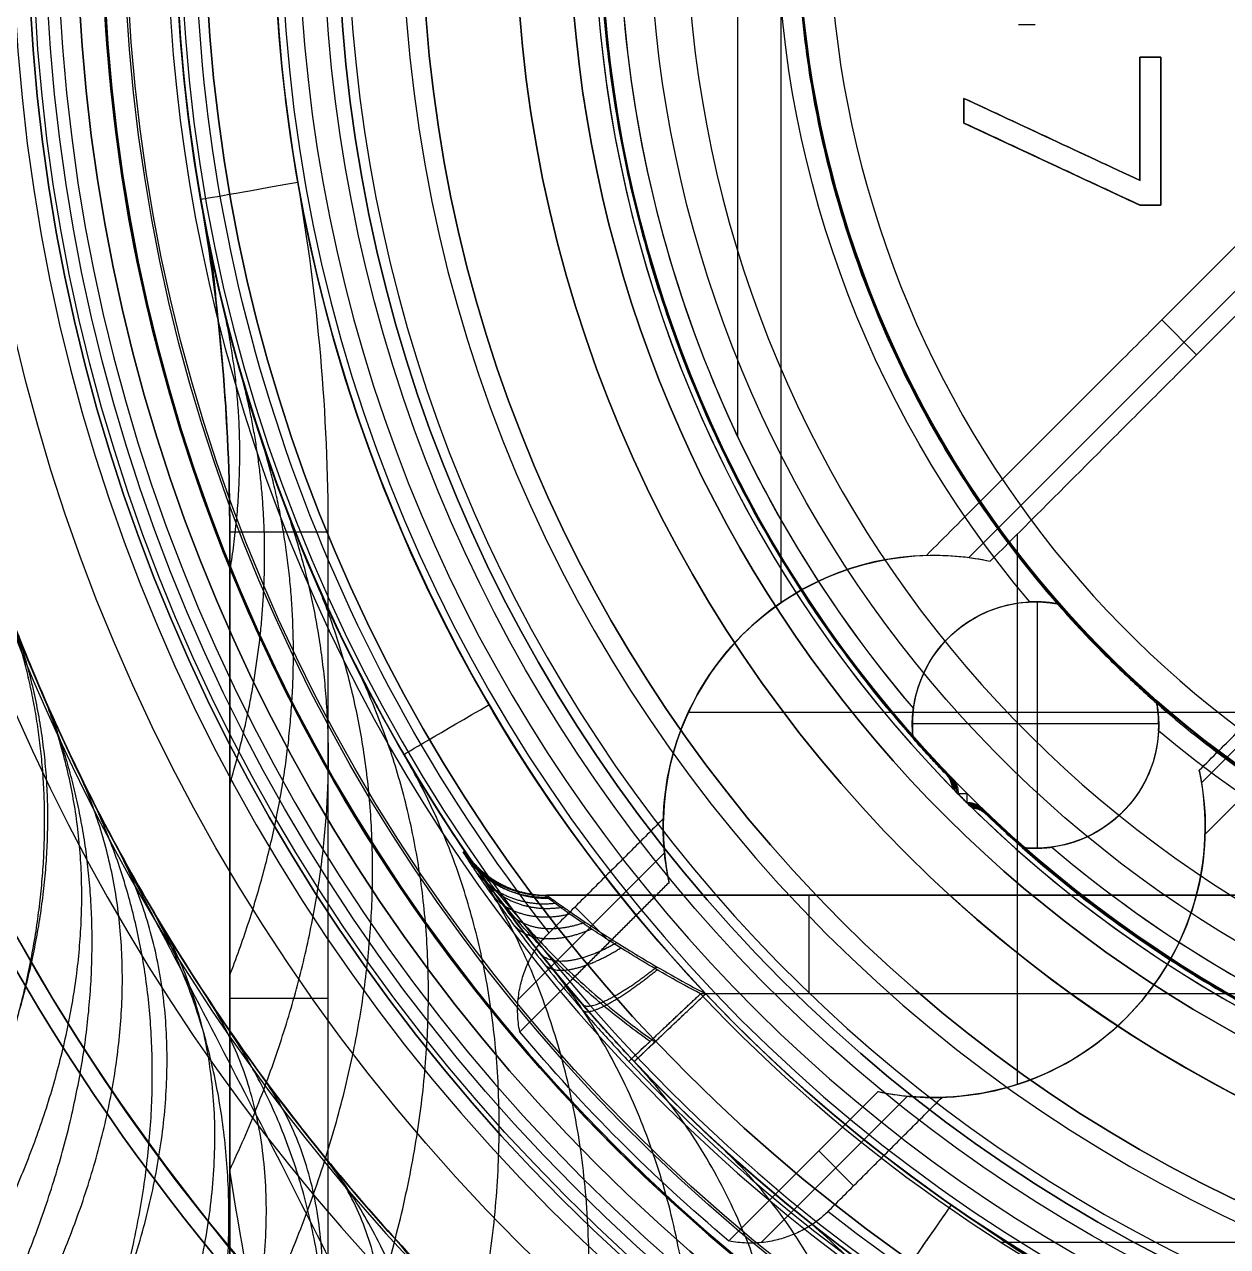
# Model space of a CAD drawing. Header units: centimetres. Extents: x -2.5 to 2.5, y -13.5 to 2.5.
# Drawn here: x -1.853 to -0.632, y -1.356 to -0.117 of the extents above; entities that cross this region are included whole.
import ezdxf

# ---------------------------------------------------------------- set-up
doc = ezdxf.new("R2010")
doc.units = ezdxf.units.CM
doc.layers.add('Default', color=7, linetype='Continuous', true_color=0x000000)

msp = doc.modelspace()

# ---------------------------------------------------------------- linework, layer by layer
at = {"layer": 'Default'}
for p, q in [((-1.0854, -0.7032, 3.0503), (-1.0854, 0.7032, 3.0503)), ((-1.1293, -0.5354, 1.8), (-1.1293, 0.5354, 1.8)), ((-0.7213, -0.15, 2.275), (-0.7213, -0.275, 2.275)), ((-0.7, -0.15, 2.2828), (-0.7213, -0.15, 2.2828)), ((-0.7106, -0.15, 2.257), (-0.7106, -0.15, 2.3088)), ((-0.7, -0.3, 2.2793), (-0.7, -0.15, 2.2793)), ((-0.9, -0.1917, 2.2216), (-0.9, -0.2167, 2.2216)), ((-0.7213, -0.275, 2.2461), (-0.9, -0.1917, 2.2461)), ((-0.9, -0.2042, 2.1951), (-0.9, -0.2042, 2.2481)), ((-0.8951, -0.6574, 3.0183), (-0.4443, -0.2066, 3.0183)), ((-0.9, -0.2167, 2.2438), (-0.7213, -0.3, 2.2438)), ((-0.7213, -0.2125, 2.2498), (-0.7213, -0.2125, 2.3017)), ((-0.8106, -0.2333, 2.222), (-0.8106, -0.2333, 2.2745)), ((-0.7, -0.225, 2.2545), (-0.7, -0.225, 2.3063)), ((-0.8106, -0.2583, 2.2197), (-0.8106, -0.2583, 2.2722)), ((-0.7213, -0.3, 2.2702), (-0.7, -0.3, 2.2702)), ((-0.7106, -0.3, 2.2442), (-0.7106, -0.3, 2.2963)), ((-0.6638, -0.4517, 3.0003), (-0.6992, -0.4164, 3.0502)), ((-0.2962, -0.5231, 3.0107), (-0.6587, -0.8856, 3.0107)), ((-1.645, -0.6312, 0.176), (-1.645, -2.4849, 0.176)), ((-0.8459, -0.6338, 3.0002), (-0.8459, -1.1919, 3.0002)), ((-0.9301, -0.6551, 3.0447), (-0.9301, -0.6551, 3.0002)), ((-0.8273, -0.7023, 1.82), (-0.8273, -0.7023, 1.8005)), ((-0.8258, -0.7023, 1.82), (-0.8258, -0.9523, 1.82)), ((-0.6024, -0.8145, 3.0002), (-1.1797, -0.8145, 3.0002)), ((-0.9523, -0.8258, 1.82), (-0.7023, -0.8258, 1.82)), ((-0.9523, -0.8273, 1.82), (-0.9523, -0.8273, 1.8037)), ((-0.7023, -0.8273, 1.82), (-0.7023, -0.8273, 1.8005)), ((-0.906, -0.8967, 2), (-0.8969, -0.8967, 2)), ((-0.8967, -0.906, 2), (-0.8967, -0.8969, 2)), ((-1.2051, -0.9301, 3.0447), (-1.2051, -0.9301, 3.0002)), ((-0.6551, -0.9301, 3.0447), (-0.6551, -0.9301, 3.0002)), ((-0.8273, -0.9523, 1.82), (-0.8273, -0.9523, 1.8037)), ((-1.3523, -1.1056, 3.0247), (-1.2038, -0.9571, 3.0247)), ((-1.3244, -1, -3.65), (1.3244, -1, -3.65)), ((-1.2594, -1.0472, 3.0002), (-1.2947, -1.0119, 3.0502)), ((-0.9571, -1.2038, 3.0247), (-1.1056, -1.3523, 3.0247)), ((-0.9301, -1.2051, 3.0447), (-0.9301, -1.2051, 3.0002)), ((-1.0472, -1.2594, 3.0002), (-1.0119, -1.2947, 3.0502)), ((-0.863, -1.352, -3.9), (0.863, -1.352, -3.9))]:
    msp.add_line(p, q, dxfattribs=at)
for centre, radius, start, end in [((0, 0, -12.2), 2.4997, 90, 270), ((0, 0, -11.7), 2.033, 44.4199, 268.9001), ((0, 0, -3.2), 2, 90, 270), ((0, 0, 1.625), 1.775, 90, 270), ((0, 0, 2.2181), 1.775, 90, 270), ((0, 0, 1.7716), 1.775, 90, 270), ((0, 0, 2.2306), 1.775, 90.4684, 270), ((0, 0, -11.7), 1.7086, 55.0032, 268.5991), ((0, 0, -11.7), 1.7086, 55.0032, 268.5991), ((0, 0, -3.2), 1.7, 90, 270), ((0, 0, 1.9431), 1.695, 90, 270), ((0, 0, 2.1931), 1.695, 90, 270), ((0, 0, 1.9681), 1.67, 90, 270), ((0, 0, -2.3), 1.6, 304.7778, 235.2223), ((0, 0, -2.85), 1.6, 90, 270), ((0, 0, 1.6), 1.575, 110.3329, 69.6671), ((0, 0, 0.5), 1.4698, 90, 270), ((0, 0, 1.4), 1.525, 112.0972, 67.9028), ((0, 0, 1.4), 1.3, 118.4482, 61.5518), ((0, 0, 1.425), 1.275, 118.4482, 61.5518), ((0, 0, 2.0381), 1.275, 118.4482, 269.6397), ((0, 0, 1.7315), 1.275, 118.4482, 61.5518), ((0, 0, 2.1431), 1.1815, 118.723, 61.277), ((0, 0, 2.0975), 1.037, 123.797, 56.203), ((0, 0, -12.1), 2.15, 180, 0), ((0, 0, 2.2036), 2.0033, 180, 238.7229), ((0, 0, 2.7331), 1.8654, 180, 0), ((0, 0, -12.1), 1.85, 180, 0), ((0, 0, 2.3), 1.82, 180, 0), ((0, 0, 2.28), 1.8, 180, 0), ((0, 0, 2.0421), 1.8, 180, 270), ((0, 0, 1.4), 1.8, 180, 0), ((0, 0, 2.9845), 1.7739, 180, 360), ((0, 0, -11.9502), 1.7, 180, 0), ((0, 0, 1.4), 1.5927, 180, 0), ((0, 0, 1.3), 1.535, 180, 0), ((0, 0, 0.95), 1.535, 180, 0), ((0, 0, 0.865), 1.45, 180, 0), ((0, 0, 0.502), 1.45, 180, 270), ((0, 0, -12), 2.15, 180, 0), ((0, 0, -12.2), 1.85, 180, 0), ((0, 0, -2.35), 1.45, 180, 0), ((0, 0, -2.445), 1.355, 180, 0), ((0, 0, -2.85), 1.355, 180, 0), ((0, 0, 1.8), 1.2498, 181.2532, 220.4411), ((0, 0, 1.8), 1.2498, 181.2532, 220.2723), ((-3.595, -0.6312, 0.5), 2.05, 0, 9.9591), ((-3.595, -0.6312, 0.073), 1.95, 0, 9.9591), ((-3.595, -0.6312, 0.5), 2.05, 360, 0.0438), ((-0.9301, -0.9301, 3.0503), 0.275, 91.6582, 178.3418), ((-0.9301, -0.9301, 3.0002), 0.275, 258.0557, 11.9443), ((0, 0, 2), 1.275, 224.7176, 225.2824), ((-0.9301, -0.9301, 3.0503), 0.275, 271.6582, 358.3418), ((0, 0, 1.8), 1.2498, 229.5589, 268.7468), ((0, 0, 1.8), 1.2498, 230.8619, 268.7468), ((0, 0, -3.4), 1.6001, 223.4305, 268.8984), ((0, 0, -3.999), 1.7039, 223.3002, 268.8984)]:
    msp.add_arc(centre, radius, start, end, dxfattribs=at)
at = {"layer": 'Default', "extrusion": (0, 0, -1)}
for centre, radius, start, end in [((0, 0, 11.6), 2.133, 271.0999, 132.77), ((0, 0, 11.5897), 2.1324, 271.0999, 90), ((0, 0, -2.1), 2, 301.4085, 90), ((0, 0, 0.55), 2, 343.3399, 90), ((0, 0, -2.12), 1.845, 270, 90), ((0, 0, 0.9), 1.7, 336.1372, 203.8627), ((0, 0, -0.4), 1.7, 350.0409, 189.9591), ((0, 0, -2.2431), 1.775, 270, 87.8627), ((0, 0, -1.9181), 1.775, 270, 90), ((0, 0, -1.6), 1.75, 270, 90), ((0, 0, -1.9431), 1.75, 270, 90), ((0, 0, -2.1931), 1.75, 270, 90), ((0, 0, 2.95), 1.7, 270, 90), ((0, 0, 3.075), 1.7, 270, 90), ((0, 0, -0.5), 1.6, 350.0409, 189.9591), ((0, 0, -2.1681), 1.67, 270, 90), ((0, 0, -2.0681), 1.67, 270, 90), ((0, 0, -1.575), 1.55, 112.0972, 67.9028), ((0, 0, -1.425), 1.55, 112.0972, 67.9028), ((0, 0, -1.5), 1.55, 112.0972, 67.9028), ((0, 0, -1.4), 1.3, 118.4482, 61.5518), ((0, 0, -2.0084), 1.2682, 116.4705, 63.5295), ((0, 0, -2.1281), 1.2185, 270.3603, 58.7349), ((0, 0, -1.9358), 1.0688, 123.169, 56.831), ((0, 0, -1.8), 1.0898, 319.8675, 40.1325), ((0, 0, 12.2), 2.15, 180, 0), ((0, 0, -2.7003), 1.9124, 180, 360), ((0, 0, 12), 1.85, 180, 0), ((0, 0, -2.3), 1.8322, 180, 0), ((0, 0, -1.721), 1.8, 180, 0), ((0, 0, -2.239), 1.8, 180, 0), ((0, 0, -3.0503), 1.68, 321.8372, 0), ((0, 0, -1.125), 1.535, 180, 0), ((0, 0, 2.325), 1.45, 180, 0), ((0, 0, -0.6835), 1.45, 180, 0), ((0, 0, 2.6475), 1.355, 180, 0), ((0, 0, -2.1979), 1.8, 270, 0), ((0, 0, 12.2), 1.7, 180, 0), ((0, 0, 11.7004), 1.7, 271.4009, 360), ((0, 0, 2.3), 1.45, 180, 0), ((0, 0, -1.9142), 1.269, 316.0979, 358.9021), ((0, 0, 2.85), 1.6, 270, 353.0769), ((3.595, -0.6312, -0.4), 1.95, 170.0409, 180), ((0.9301, -0.9301, -3.0002), 0.275, 348.0557, 101.9443), ((0.9301, -0.9301, -3.0253), 0.275, 354.5153, 95.4847), ((0.8273, -0.8273, -1.81), 0.125, 355.7795, 98.3034), ((0.8273, -0.8273, -1.8), 0.125, 7.6297, 87.2861), ((0.8273, -0.8273, -1.82), 0.125, 169.8644, 276.1923), ((0.8273, -0.8273, -1.81), 0.125, 171.7235, 274.22), ((0.8273, -0.8273, -1.8), 0.125, 182.7139, 262.3703), ((0, 0, -1.8), 1.0898, 229.8675, 310.1325), ((0, 0, -1.82), 1.275, 314.3472, 315.6528), ((0, 0, -2), 1.2683, 314.0476, 315.9524), ((0.9301, -0.9301, -3.0253), 0.275, 174.5153, 275.4847), ((0, 0, -1.9142), 1.269, 271.0979, 313.9022), ((0, 0, -1.82), 1.2698, 311.4629, 313.7468), ((0, 0, 3.6), 1.355, 227.562, 312.438), ((0, 0, 3.5), 1.355, 227.562, 312.438), ((0, 0, 3.9), 1.6039, 271.1016, 316.6998), ((0, 0, 3.4), 1.355, 234.273, 305.727), ((0, 0, -3.0002), 1.7666, 310.1292, 319.8708), ((0, 0, -3.0503), 1.68, 231.8372, 308.1628)]:
    msp.add_arc(centre, radius, start, end, dxfattribs=at)
at = {"layer": 'Default', "extrusion": (1.18574e-07, 1.91766e-06, -1)}
msp.add_arc((0, 0, -2.2849), 1.7524, 93.5352, 86.4648, dxfattribs=at)
at = {"layer": 'Default', "extrusion": (-4.41645e-08, 4.39232e-08, 1)}
msp.add_arc((0, 0, -2.2), 1.7, 304.7778, 235.2223, dxfattribs=at)
at = {"layer": 'Default', "extrusion": (1.79245e-07, -2.7403e-07, -1)}
msp.add_arc((0, 0, -2.0518), 1.0678, 123.139, 56.861, dxfattribs=at)
at = {"layer": 'Default', "extrusion": (0, 1, 0)}
for centre, radius, start, end in [((0, -0.3952, -0.1167), 2.7473, 72.094, 72.4667), ((0, -0.3952, -0.15), 2.7958, 75.0493, 75.5002), ((0, -0.3952, -0.3), 2.7334, 74.6998, 75.1617), ((1.545, 0.4, -0.6312), 0.1, 0, 90)]:
    msp.add_arc(centre, radius, start, end, dxfattribs=at)
at = {"layer": 'Default', "extrusion": (-1, 0, 0)}
for centre, radius, start, end in [((0, -0.3952, 0.7213), 2.7053, 84.1657, 86.8215), ((0, -0.3952, 0.7), 2.6592, 83.5224, 86.7664), ((0, -0.3952, 0.9), 2.6512, 85.3123, 85.8542)]:
    msp.add_arc(centre, radius, start, end, dxfattribs=at)
at = {"layer": 'Default', "extrusion": (1, 0, 0)}
for centre, radius, start, end in [((0, -0.3952, -0.7213), 2.6535, 93.2406, 95.9486), ((0, -0.3952, -0.7), 2.7109, 93.1719, 96.3537), ((0, -0.3952, -0.9), 2.5983, 94.2303, 94.7832), ((-1.1, -3.5, -1.0574), 0.1, 0, 90)]:
    msp.add_arc(centre, radius, start, end, dxfattribs=at)
at = {"layer": 'Default', "extrusion": (0, -1, 0)}
for centre, radius, start, end in [((0, -0.3952, 0.15), 2.7457, 104.7702, 105.2299), ((0, -0.3952, 0.3), 2.7837, 104.5643, 105.0172), ((-1.545, 0.4, 1.1048), 0.1, 90, 180)]:
    msp.add_arc(centre, radius, start, end, dxfattribs=at)
at = {"layer": 'Default', "extrusion": (0.42259, 0.906321, 6.47833e-12)}
msp.add_arc((0, -0.3952, -0.554), 2.7444, 74.4724, 78.7057, dxfattribs=at)
at = {"layer": 'Default', "extrusion": (-0.42259, -0.906321, -6.2976e-12)}
msp.add_arc((0, -0.3952, 0.554), 2.6934, 101.5112, 105.8294, dxfattribs=at)
at = {"layer": 'Default', "extrusion": (-0.42259, -0.906321, -1.3164e-11)}
msp.add_arc((0, -0.3952, 0.5767), 2.7398, 101.0886, 105.3255, dxfattribs=at)
at = {"layer": 'Default', "extrusion": (0.42259, 0.906321, 1.2907e-11)}
msp.add_arc((0, -0.3952, -0.5767), 2.6886, 74.3757, 78.6978, dxfattribs=at)
at = {"layer": 'Default', "extrusion": (-0.172945, 0.984932, 2.18152e-13)}
msp.add_arc((1.6, 0.4), 0.1, 0, 90, dxfattribs=at)
at = {"layer": 'Default', "extrusion": (-0.252011, 0.757883, 0.601751)}
msp.add_arc((3.65, -0.5077, -0.3826), 1.65, 151.1315, 180.0004, dxfattribs=at)
at = {"layer": 'Default', "extrusion": (-0.000203143, -2.20406e-05, -1)}
msp.add_arc((0.8277, -0.8274, -1.8198), 0.125, 353.8077, 100.1372, dxfattribs=at)
at = {"layer": 'Default', "extrusion": (0.504121, -0.863633, 0)}
msp.add_arc((-1.6, -2.2), 0.1, 180, 270, dxfattribs=at)
at = {"layer": 'Default', "extrusion": (0.008877, -7.46672e-09, 0.999961)}
msp.add_arc((-1.2918, -0.9, -3.8116), 0.1, 214.1742, 270, dxfattribs=at)
at = {"layer": 'Default', "extrusion": (0.00444, 1.98795e-08, 0.99999)}
msp.add_arc((-1.308, -0.9, -3.5058), 0.1, 214.2152, 270, dxfattribs=at)
at = {"layer": 'Default', "extrusion": (0.685821, -0.72777, -4.57764e-10)}
msp.add_arc((-1.6039, -4, 0), 0.1, 90, 179.439, dxfattribs=at)
at = {"layer": 'Default', "extrusion": (0.687474, -0.726209, -4.7086e-11)}
msp.add_arc((-1.6001, -3.3, 0), 0.1, 179.9357, 270.0058, dxfattribs=at)
at = {"layer": 'Default', "extrusion": (1.4201e-05, -6.27392e-06, -1)}
msp.add_arc((0, 0, 3.2999), 1.7001, 271.1016, 316.5695, dxfattribs=at)
at = {"layer": 'Default', "extrusion": (0.821372, -0.570393, 1.15158e-06)}
msp.add_arc((-1.6, -2.2, 0), 0.1, 180, 270, dxfattribs=at)
at = {"layer": 'Default'}
for points, degree in [([(-0.8053, 0.7043, 1.82), (-0.8278, 0.6786, 1.82), (-0.8703, 0.625, 1.8198), (-0.9261, 0.5388, 1.8198), (-0.9734, 0.4478, 1.8198), (-1.0118, 0.3526, 1.8198), (-1.0409, 0.2542, 1.8198), (-1.0604, 0.1535, 1.8198), (-1.0702, 0.0513, 1.8198), (-1.0702, -0.0513, 1.8198), (-1.0604, -0.1535, 1.8198), (-1.0409, -0.2542, 1.8198), (-1.0118, -0.3526, 1.8198), (-0.9734, -0.4478, 1.8198), (-0.9261, -0.5388, 1.8198), (-0.8703, -0.625, 1.8198), (-0.8278, -0.6786, 1.82), (-0.8053, -0.7043, 1.82)], 3), ([(-1.2695, -0.0278, 1.8202), (-1.2687, -0.0649, 1.8202), (-1.2638, -0.1391, 1.8202), (-1.2468, -0.2493, 1.8201), (-1.2201, -0.3575, 1.8201), (-1.1841, -0.4631, 1.8201), (-1.139, -0.565, 1.8202), (-1.0851, -0.6626, 1.8201), (-1.0229, -0.7552, 1.8202), (-0.9762, -0.813, 1.82), (-0.9516, -0.8408, 1.82)], 3), ([(-0.7213, -0.15, 2.3059), (-0.7213, -0.15, 2.28), (-0.7213, -0.15, 2.2541)], 2), ([(-0.7, -0.15, 2.3115), (-0.7, -0.15, 2.2857), (-0.7, -0.15, 2.2598)], 2), ([(-0.9, -0.1917, 2.2491), (-0.9, -0.1917, 2.2226), (-0.9, -0.1917, 2.1961)], 2), ([(-0.4909, -0.2081, 3.0503), (-0.7145, -0.4317, 3.0503), (-0.9381, -0.6552, 3.0503)], 2), ([(-0.9, -0.2167, 2.2471), (-0.9, -0.2167, 2.2206), (-0.9, -0.2167, 2.1941)], 2), ([(-0.8732, -0.6611, 3.0002), (-0.6818, -0.4697, 3.0002), (-0.4905, -0.2783, 3.0002)], 2), ([(-0.7213, -0.275, 2.2961), (-0.7213, -0.275, 2.2701), (-0.7213, -0.275, 2.244)], 2), ([(-0.9697, -1.3963, -2.2), (-1.0043, -1.3723, -2.1554), (-1.075, -1.3194, -2.0576), (-1.1814, -1.2253, -1.8835), (-1.2862, -1.1154, -1.6803), (-1.3898, -0.984, -1.4378), (-1.4795, -0.8422, -1.1782), (-1.545, -0.7134, -0.9452), (-1.5929, -0.5978, -0.7405), (-1.629, -0.4902, -0.5563), (-1.6557, -0.3897, -0.3931), (-1.6688, -0.3257, -0.2978), (-1.6744, -0.294, -0.2541)], 3), ([(-1.6744, -0.294, -0.2541), (-1.6744, -0.294, 0.073), (-1.6744, -0.294, 0.4)], 2), ([(-1.6744, -0.294, -0.2541), (-1.668, -0.3302, -0.2306), (-1.6572, -0.4036, -0.1841), (-1.6472, -0.5178, -0.1144), (-1.645, -0.5934, -0.0699), (-1.645, -0.6312, -0.048)], 3), ([(-0.7213, -0.3, 2.2934), (-0.7213, -0.3, 2.2674), (-0.7213, -0.3, 2.2413)], 2), ([(-0.7, -0.3, 2.247), (-0.7, -0.3, 2.273), (-0.7, -0.3, 2.299)], 2), ([(-0.6611, -0.8732, 3.0002), (-0.5011, -0.7132, 3.0002), (-0.3411, -0.5533, 3.0002)], 2), ([(-0.6552, -0.9381, 3.0503), (-0.4756, -0.7584, 3.0503), (-0.2959, -0.5787, 3.0503)], 2), ([(-1.645, -0.6312, 0.4), (-1.645, -0.6312, 0.176), (-1.645, -0.6312, -0.048)], 2), ([(-1.645, -0.6312, -0.048), (-1.645, -0.6464, -0.0392), (-1.645, -0.6794, -0.0222), (-1.645, -0.7373, 0.0011), (-1.645, -0.8035, 0.0216), (-1.645, -0.8787, 0.039), (-1.645, -0.9631, 0.0531), (-1.645, -1.0573, 0.0637), (-1.645, -1.1617, 0.0705), (-1.645, -1.2387, 0.0724), (-1.645, -1.2789, 0.0726)], 3), ([(-1.645, -1.5783, 0.4), (-1.645, -1.1048, 0.4), (-1.645, -0.6312, 0.4)], 2), ([(-1.545, -1.5783, 0.5), (-1.545, -1.1048, 0.5), (-1.545, -0.6312, 0.5)], 2), ([(-0.9381, -0.6552, 3.0503), (-0.9154, -0.6546, 3.0347), (-0.8939, -0.6567, 3.0179), (-0.8732, -0.6611, 3.0002)], 3), ([(-0.8053, -0.7043, 1.82), (-0.8053, -0.7043, 1.8188), (-0.8056, -0.7042, 1.8165), (-0.8073, -0.7039, 1.8127), (-0.8102, -0.7035, 1.809), (-0.8142, -0.703, 1.8056), (-0.8195, -0.7025, 1.8027), (-0.8261, -0.7023, 1.8005), (-0.8308, -0.7023, 1.8), (-0.8332, -0.7025, 1.8)], 3), ([(-0.8053, -0.7043, 1.82), (-0.7948, -0.7162, 1.82), (-0.7734, -0.7397, 1.82), (-0.7397, -0.7734, 1.82), (-0.7162, -0.7948, 1.82), (-0.7043, -0.8053, 1.82)], 3), ([(-0.7025, -0.8332, 1.8), (-0.7023, -0.8308, 1.8), (-0.7023, -0.8261, 1.8005), (-0.7025, -0.8197, 1.8026), (-0.703, -0.8143, 1.8056), (-0.7035, -0.8103, 1.8089), (-0.7039, -0.8073, 1.8126), (-0.7042, -0.8057, 1.8164), (-0.7043, -0.8053, 1.8188), (-0.7043, -0.8053, 1.82)], 3), ([(-0.9173, -0.878, 1.8201), (-0.9167, -0.8784, 1.8393), (-0.9155, -0.8792, 1.8781), (-0.9136, -0.8805, 1.9382), (-0.9123, -0.8813, 1.9792), (-0.9116, -0.8818, 2)], 3), ([(-0.9118, -0.8912, 1.82), (-0.9118, -0.89, 1.82), (-0.9121, -0.8876, 1.82), (-0.9132, -0.884, 1.82), (-0.915, -0.8808, 1.82), (-0.9165, -0.8789, 1.8201), (-0.9173, -0.878, 1.8201)], 3), ([(-0.9118, -0.8912, 1.8206), (-0.9118, -0.89, 1.8206), (-0.9121, -0.8876, 1.8205), (-0.9132, -0.884, 1.8204), (-0.915, -0.8808, 1.8204), (-0.9165, -0.8789, 1.8201), (-0.9173, -0.878, 1.8201)], 3), ([(-0.6552, -0.9381, 3.0503), (-0.6546, -0.9154, 3.0347), (-0.6567, -0.8939, 3.0179), (-0.6611, -0.8732, 3.0002)], 3), ([(-0.906, -0.8971, 2), (-0.9066, -0.8965, 1.9803), (-0.9079, -0.8952, 1.9407), (-0.9098, -0.8932, 1.8809), (-0.9111, -0.8919, 1.8408), (-0.9118, -0.8912, 1.8206)], 3), ([(-0.9118, -0.8912, 1.82), (-0.9118, -0.8912, 1.8201), (-0.9118, -0.8912, 1.8203), (-0.9118, -0.8912, 1.8205), (-0.9118, -0.8912, 1.8206)], 3), ([(-0.9116, -0.8818, 2), (-0.9106, -0.8828, 2), (-0.9089, -0.885, 2), (-0.907, -0.8888, 2), (-0.906, -0.8929, 2), (-0.9059, -0.8957, 2), (-0.906, -0.8971, 2)], 3), ([(-0.8912, -0.9118, 1.8206), (-0.8919, -0.9111, 1.8408), (-0.8932, -0.9098, 1.8809), (-0.8952, -0.9079, 1.9407), (-0.8965, -0.9066, 1.9803), (-0.8971, -0.906, 2)], 3), ([(-0.8912, -0.9118, 1.8206), (-0.8912, -0.9118, 1.8205), (-0.8912, -0.9118, 1.8203), (-0.8912, -0.9118, 1.8201), (-0.8912, -0.9118, 1.82)], 3), ([(-0.878, -0.9173, 1.82), (-0.8789, -0.9165, 1.82), (-0.8808, -0.915, 1.8203), (-0.8841, -0.9132, 1.8204), (-0.8876, -0.9121, 1.8205), (-0.89, -0.9118, 1.8206), (-0.8912, -0.9118, 1.8206)], 3), ([(-0.8818, -0.9116, 2), (-0.8813, -0.9123, 1.9792), (-0.8805, -0.9136, 1.9381), (-0.8792, -0.9155, 1.878), (-0.8784, -0.9167, 1.8392), (-0.878, -0.9173, 1.82)], 3), ([(-1.205, -0.9222, 3.0503), (-1.263, -0.9801, 3.0503), (-1.3209, -1.0381, 3.0503)], 2), ([(-1.205, -0.9222, 3.0503), (-1.2057, -0.9449, 3.0347), (-1.2035, -0.9664, 3.0179), (-1.1992, -0.987, 3.0002)], 3), ([(-0.8408, -0.9516, 1.82), (-0.813, -0.9762, 1.82), (-0.7552, -1.0229, 1.8202), (-0.6626, -1.0851, 1.8201), (-0.565, -1.139, 1.8202), (-0.4631, -1.1841, 1.8201), (-0.3575, -1.2201, 1.8201), (-0.2493, -1.2468, 1.8201), (-0.1391, -1.2638, 1.8202), (-0.0649, -1.2687, 1.8202), (-0.0278, -1.2695, 1.8202)], 3), ([(-1.4062, -0.9562, -3.4996), (-1.4064, -0.9562, -3.5329), (-1.4067, -0.9562, -3.5995), (-1.4074, -0.9562, -3.6994), (-1.408, -0.9562, -3.766), (-1.4083, -0.9562, -3.7993)], 3), ([(-1.4083, -0.9562, -3.7993), (-1.4083, -0.9562, -3.8065), (-1.4079, -0.957, -3.8212), (-1.4054, -0.9609, -3.8435), (-1.401, -0.9677, -3.8657), (-1.3945, -0.9774, -3.8875), (-1.3857, -0.9902, -3.9086), (-1.3744, -1.0061, -3.9288), (-1.3604, -1.0253, -3.9475), (-1.3433, -1.0479, -3.9645), (-1.3228, -1.0739, -3.9789), (-1.2988, -1.103, -3.9901), (-1.2713, -1.1347, -3.9973), (-1.2509, -1.1571, -3.999), (-1.2401, -1.1686, -3.999)], 3), ([(-1.2346, -1.1687, -3.2999), (-1.2455, -1.1572, -3.2999), (-1.2661, -1.1348, -3.3016), (-1.2939, -1.1031, -3.3089), (-1.3181, -1.0739, -3.3201), (-1.339, -1.0478, -3.3346), (-1.3564, -1.0251, -3.3516), (-1.3708, -1.0058, -3.3706), (-1.3824, -0.9899, -3.3908), (-1.3914, -0.9773, -3.4119), (-1.3982, -0.9676, -3.4338), (-1.4029, -0.9609, -3.4559), (-1.4056, -0.9571, -3.4779), (-1.4062, -0.9562, -3.4924), (-1.4062, -0.9562, -3.4996)], 3), ([(-1.3507, -1.1386, 3.0002), (-1.2749, -1.0628, 3.0002), (-1.1992, -0.987, 3.0002)], 2), ([(-1.1673, -1.1, -3.9), (-1.1784, -1.0941, -3.9), (-1.1994, -1.0826, -3.8989), (-1.2267, -1.0667, -3.8948), (-1.2501, -1.0523, -3.8884), (-1.2701, -1.0395, -3.8801), (-1.2867, -1.0284, -3.8703), (-1.3, -1.0191, -3.8593), (-1.3103, -1.0117, -3.8476), (-1.3177, -1.0062, -3.8354), (-1.3226, -1.0025, -3.8233), (-1.3252, -1.0004, -3.8115), (-1.3256, -1, -3.8038), (-1.3255, -1, -3.8)], 3), ([(-1.3255, -1, -3.8), (-1.3252, -1, -3.7667), (-1.3247, -1, -3.7), (-1.324, -1, -3.6), (-1.3237, -1, -3.5333), (-1.3235, -1, -3.5)], 3), ([(-1.3255, -1, -3.8), (0, -1, -3.8), (1.3255, -1, -3.8)], 2), ([(-1.3235, -1, -3.5), (-1.3235, -1, -3.4962), (-1.3228, -1.0004, -3.4884), (-1.3199, -1.0025, -3.4766), (-1.3148, -1.0062, -3.4645), (-1.3069, -1.0117, -3.4523), (-1.2962, -1.0192, -3.4405), (-1.2825, -1.0285, -3.4296), (-1.2656, -1.0396, -3.4198), (-1.2454, -1.0524, -3.4116), (-1.2217, -1.0668, -3.4052), (-1.1942, -1.0826, -3.401), (-1.1732, -1.0941, -3.4), (-1.162, -1.1, -3.4)], 3), ([(-0.9143, -1, -3.5), (-1.1189, -1, -3.5), (-1.3235, -1, -3.5)], 2), ([(0.9143, -1, -3.6), (0, -1, -3.6), (-0.9143, -1, -3.6)], 2), ([(-0.9143, -1, -3.6), (-0.9143, -1, -3.55), (-0.9143, -1, -3.5)], 2), ([(-0.7912, -1.1, -3.4), (-0.8009, -1.0931, -3.4), (-0.8189, -1.0797, -3.4014), (-0.8418, -1.0619, -3.4069), (-0.861, -1.0464, -3.415), (-0.8768, -1.0331, -3.4251), (-0.8894, -1.0222, -3.4365), (-0.8991, -1.0137, -3.4488), (-0.9062, -1.0074, -3.4615), (-0.911, -1.0031, -3.4743), (-0.9137, -1.0005, -3.4871), (-0.9143, -1, -3.4957), (-0.9143, -1, -3.5)], 3), ([(-1.3507, -1.1386, 3.0002), (-1.3519, -1.1325, 3.0054), (-1.3533, -1.1204, 3.0149), (-1.3525, -1.103, 3.0266), (-1.3492, -1.0868, 3.0358), (-1.3441, -1.0721, 3.0426), (-1.3375, -1.0591, 3.0471), (-1.3298, -1.0477, 3.0497), (-1.3239, -1.0411, 3.0503), (-1.3209, -1.0381, 3.0503)], 3), ([(1.1673, -1.1, -3.9), (0, -1.1, -3.9), (-1.1673, -1.1, -3.9)], 2), ([(-0.7912, -1.1, -3.4), (-0.9766, -1.1, -3.4), (-1.162, -1.1, -3.4)], 2), ([(0, -3.5997, -1.1121), (-0.0351, -3.5997, -1.1121), (-0.106, -3.5972, -1.1106), (-0.2148, -3.5837, -1.1039), (-0.3246, -3.5609, -1.0924), (-0.4342, -3.5284, -1.0762), (-0.5443, -3.4857, -1.0549), (-0.6559, -3.4311, -1.028), (-0.7701, -3.3632, -0.9947), (-0.8856, -3.2809, -0.9544), (-1.0001, -3.1842, -0.9076), (-1.1145, -3.0706, -0.8533), (-1.2309, -2.9344, -0.7892), (-1.3497, -2.7714, -0.713), (-1.4646, -2.5848, -0.6268), (-1.5754, -2.371, -0.5294), (-1.6823, -2.1209, -0.4179), (-1.7836, -1.8307, -0.2893), (-1.8733, -1.5028, -0.1464), (-1.9205, -1.2712, -0.0486), (-1.9411, -1.1507, 0.0005)], 3), ([(-1.1386, -1.3507, 3.0002), (-1.0628, -1.2749, 3.0002), (-0.987, -1.1992, 3.0002)], 2), ([(-0.987, -1.1992, 3.0002), (-0.9664, -1.2035, 3.0179), (-0.9449, -1.2057, 3.0347), (-0.9222, -1.205, 3.0503)], 3), ([(-1.0381, -1.3209, 3.0503), (-0.9801, -1.263, 3.0503), (-0.9222, -1.205, 3.0503)], 2), ([(0, -3.5905, -0.8122), (-0.0303, -3.5905, -0.8122), (-0.0917, -3.5882, -0.811), (-0.1857, -3.5751, -0.8053), (-0.2808, -3.5529, -0.7956), (-0.3763, -3.5211, -0.7818), (-0.4718, -3.4794, -0.7637), (-0.5692, -3.4252, -0.7407), (-0.6699, -3.357, -0.7118), (-0.7737, -3.2722, -0.6762), (-0.8765, -3.1716, -0.6344), (-0.9786, -3.0528, -0.5859), (-1.081, -2.9105, -0.5294), (-1.1852, -2.7395, -0.4622), (-1.2889, -2.5351, -0.3833), (-1.3896, -2.2927, -0.2919), (-1.4845, -2.0083, -0.1873), (-1.5725, -1.6742, -0.0659), (-1.6228, -1.4168, 0.0252), (-1.645, -1.2789, 0.0726)], 3), ([(-1.645, -1.2789, 0.0726), (-1.645, -1.6452, 0.0749), (-1.645, -2.3656, 0.079), (-1.645, -3.4062, 0.0839), (-1.645, -4.4166, 0.0879), (-1.645, -5.4033, 0.0912), (-1.645, -6.3731, 0.0937), (-1.645, -7.3341, 0.0959), (-1.645, -8.2879, 0.0976), (-1.645, -9.232, 0.0988), (-1.645, -10.1703, 0.0994), (-1.645, -11.1076, 0.0992), (-1.645, -11.7364, 0.0984), (-1.645, -12.0514, 0.0978)], 3), ([(-1.0381, -1.3209, 3.0503), (-1.0411, -1.3239, 3.0503), (-1.0477, -1.3298, 3.0497), (-1.0591, -1.3375, 3.0471), (-1.0721, -1.3441, 3.0426), (-1.0868, -1.3492, 3.0358), (-1.103, -1.3525, 3.0266), (-1.1204, -1.3533, 3.0149), (-1.1325, -1.3519, 3.0054), (-1.1386, -1.3507, 3.0002)], 3), ([(-0.9126, -1.3142, -2.3), (-0.8605, -1.3504, -2.3), (-0.76, -1.4168, -2.3), (-0.6212, -1.4978, -2.3), (-0.4939, -1.5613, -2.3), (-0.3776, -1.6088, -2.3), (-0.2726, -1.6421, -2.3), (-0.1769, -1.6636, -2.3), (-0.0871, -1.6757, -2.3), (-0.0287, -1.6783, -2.3), (0, -1.6783, -2.3)], 3)]:
    msp.add_open_spline(points, degree=degree, dxfattribs=at)
for points, weights in [([(-1.658, -0.4065, -0.1828), (-1.6596, -0.3799, -0.2227), (-1.663, -0.3536, -0.2625), (-1.6681, -0.3278, -0.3021)], [1.13188369174, 1.14208938016, 1.15288738637, 1.16427771038]), ([(-1.645, -0.6722, -0.0265), (-1.6289, -0.5763, -0.1527), (-1.6321, -0.4841, -0.2801), (-1.653, -0.3969, -0.4066)], [1.07332015597, 1.09760610734, 1.12792526432, 1.16427762689]), ([(-1.645, -0.888, 0.04), (-1.6002, -0.7374, -0.1403), (-1.5986, -0.5943, -0.3267), (-1.6358, -0.4628, -0.5124)], [1.0433875557, 1.07074593295, 1.1110425962, 1.16427754544]), ([(-1.645, -1.0813, 0.0649), (-1.5682, -0.8827, -0.1544), (-1.5612, -0.6955, -0.388), (-1.6158, -0.5283, -0.6219)], [1.02502444844, 1.05108595821, 1.09750362967, 1.16427746282]), ([(-1.645, -1.279, 0.0726), (-1.5297, -1.0309, -0.1797), (-1.5159, -0.7988, -0.4594), (-1.5914, -0.5979, -0.7418)], [1.01197959771, 1.03356778929, 1.08433371456, 1.16427737353]), ([(-1.6172, -1.4393, 0.0168), (-1.4792, -1.1559, -0.2535), (-1.4655, -0.8941, -0.5628), (-1.5603, -0.6749, -0.8773)], [1.0061578319, 1.02325629829, 1.07596277876, 1.16427727331]), ([(-1.9176, -1.2797, -0.0528), (-1.82, -1.0698, -0.2662), (-1.8084, -0.8734, -0.5029), (-1.8722, -0.7035, -0.7418)], [1.01198455115, 1.03357551833, 1.08433965963, 1.16427697506]), ([(-1.9395, -1.3112, 0.4229), (-1.8267, -1.1041, 0.6419), (-1.7968, -0.8996, 0.9002), (-1.8665, -0.7185, 1.1784)], [1.17847892368, 1.08877393859, 1.03288380478, 1.01080852227]), ([(-1.5811, -1.6175, -0.0463), (-1.4156, -1.2927, -0.3344), (-1.4019, -0.9974, -0.678), (-1.5204, -0.7605, -1.0306)], [1.00189204294, 1.01238406236, 1.06651243468, 1.16427715989]), ([(-1.9379, -1.4429, 0.4257), (-1.7951, -1.2109, 0.6636), (-1.754, -0.9837, 0.9556), (-1.8371, -0.7906, 1.2748)], [1.17847892368, 1.07861052662, 1.020653367, 1.00460744482]), ([(-1.8837, -1.4408, -0.1207), (-1.7671, -1.201, -0.3495), (-1.7554, -0.9795, -0.6112), (-1.8356, -0.794, -0.8773)], [1.00615904086, 1.02325876352, 1.07596474236, 1.16427697736]), ([(-1.5342, -1.8156, -0.1175), (-1.3354, -1.4418, -0.4215), (-1.3217, -1.1084, -0.8049), (-1.4689, -0.8558, -1.2035)], [1.00001536458, 1.00106427147, 1.05581816036, 1.16427703125]), ([(-1.936, -1.5862, 0.4287), (-1.758, -1.3253, 0.6827), (-1.703, -1.0728, 1.0108), (-1.8013, -0.8691, 1.3754)], [1.17847892368, 1.06768941941, 1.00847875427, 1.00084692826]), ([(-0.9173, -0.878, 1.8201), (-0.9173, -0.878, 1.8201), (-0.9173, -0.878, 1.8201), (-0.9173, -0.878, 1.8201)], [1.00002427094, 1.00002427569, 1.00002428044, 1.00002428519]), ([(-0.9116, -0.8914, 1.8246), (-0.9118, -0.8863, 1.8247), (-0.9137, -0.8817, 1.8248), (-0.9172, -0.8781, 1.825)], [1.01841244198, 0.984780614632, 0.997222244514, 1.05573733163]), ([(-0.9103, -0.8928, 1.8668), (-0.9103, -0.8875, 1.8669), (-0.9123, -0.8827, 1.867), (-0.9158, -0.879, 1.8672)], [1.02510887447, 0.984414104897, 0.99318583787, 1.05142407339]), ([(-0.9088, -0.8943, 1.9129), (-0.9087, -0.8889, 1.913), (-0.9106, -0.8838, 1.9131), (-0.9144, -0.8799, 1.9133)], [1.03396024884, 0.984856730136, 0.989002722954, 1.04639822729]), ([(-0.9145, -0.8817, 1.82), (-0.9145, -0.8817, 1.8201), (-0.9145, -0.8817, 1.8202), (-0.9145, -0.8817, 1.8204)], [1.00000104994, 0.999994874825, 1.00001593837, 1.00006424059]), ([(-0.9072, -0.8959, 1.9628), (-0.9069, -0.8903, 1.9629), (-0.9089, -0.885, 1.9631), (-0.9128, -0.881, 1.9633)], [1.04570175457, 0.986529408466, 0.984817108095, 1.04056485345]), ([(-0.9128, -0.8855, 1.82), (-0.9128, -0.8855, 1.8202), (-0.9128, -0.8855, 1.8203), (-0.9128, -0.8855, 1.8205)], [1.00001618056, 0.999985281195, 0.999998637284, 1.00005624883]), ([(-0.9119, -0.8896, 1.82), (-0.9119, -0.8896, 1.8202), (-0.9119, -0.8896, 1.8204), (-0.9119, -0.8896, 1.8206)], [1.00004784882, 0.999980866272, 0.999984209308, 1.00005787793]), ([(-1.8401, -1.6199, -0.1977), (-1.7, -1.3451, -0.4415), (-1.6885, -1.0952, -0.7322), (-1.7887, -0.8947, -1.0306)], [1.00189115355, 1.01238099668, 1.06650960548, 1.16427697995]), ([(-0.896, -0.9071, 1.9659), (-0.8904, -0.9068, 1.966), (-0.8851, -0.9088, 1.9661), (-0.881, -0.9127, 1.9664)], [1.04651150852, 0.986682478302, 0.984573241056, 1.04018379678]), ([(-0.8947, -0.9084, 1.9252), (-0.8892, -0.9082, 1.9253), (-0.8841, -0.9102, 1.9255), (-0.8802, -0.914, 1.9257)], [1.03664215815, 0.985151458733, 0.987928007622, 1.04497180482]), ([(-0.8934, -0.9096, 1.8868), (-0.8881, -0.9096, 1.8869), (-0.8832, -0.9116, 1.887), (-0.8794, -0.9152, 1.8872)], [1.02873842133, 0.984496504098, 0.991336391723, 1.0492580842]), ([(-0.8921, -0.9109, 1.8482), (-0.887, -0.911, 1.8483), (-0.8823, -0.9129, 1.8484), (-0.8786, -0.9164, 1.8486)], [1.02200671841, 0.984500685786, 0.994935779264, 1.05331199884]), ([(-0.8876, -0.9122, 1.82), (-0.8876, -0.9122, 1.8202), (-0.8876, -0.9122, 1.8203), (-0.8876, -0.9122, 1.8205)], [1.00003559131, 0.999983606091, 0.999988568685, 1.00005047909]), ([(-0.8825, -0.9141, 1.82), (-0.8825, -0.9141, 1.8201), (-0.8825, -0.9141, 1.8202), (-0.8825, -0.9141, 1.8203)], [1.00000767625, 0.99998967333, 1.00000333677, 1.00004866657]), ([(-1.9338, -1.7301, 0.4315), (-1.7179, -1.4382, 0.697), (-1.6473, -1.1593, 1.0608), (-1.761, -0.948, 1.4726)], [1.17847892368, 1.05677337735, 0.997311482965, 1.00009324053]), ([(-1.4724, -2.0366, -0.1979), (-1.2343, -1.6033, -0.5135), (-1.2203, -1.2262, -0.9432), (-1.4016, -0.962, -1.3977)], [1.00169162302, 0.989450427841, 1.04364551504, 1.1642768846]), ([(-1.4083, -0.9562, -3.7993), (-1.3889, -0.9847, -3.7994), (-1.3589, -0.9998, -3.7997), (-1.3262, -1, -3.8)], [1.00945547178, 0.976727979929, 1.0289583369, 1.1661465427]), ([(-1.4079, -0.9562, -3.7612), (-1.3889, -0.9842, -3.7614), (-1.359, -1, -3.7616), (-1.3252, -1, -3.7619)], [1.06176252162, 0.979420476515, 0.979412493567, 1.06173857278]), ([(-1.4065, -0.9562, -3.5589), (-1.3875, -0.9842, -3.559), (-1.3576, -1, -3.5591), (-1.3238, -1, -3.5593)], [1.06176252133, 0.979462936317, 0.97941252379, 1.06161128375]), ([(-1.4062, -0.9562, -3.4996), (-1.3867, -0.9849, -3.4997), (-1.3564, -1, -3.4999), (-1.3235, -1, -3.5)], [1.00885580726, 0.976944433312, 1.03127611073, 1.17185083952]), ([(-1.4059, -0.9601, -3.8378), (-1.3866, -0.9883, -3.8298), (-1.3563, -1.0027, -3.8232), (-1.3233, -1.0019, -3.8193)], [1.01028699094, 0.975616134206, 1.0285852137, 1.16919422944]), ([(-1.4019, -0.9624, -3.452), (-1.3827, -0.9903, -3.4622), (-1.3524, -1.0042, -3.4708), (-1.3194, -1.0029, -3.4762)], [1.01044872612, 0.975233052396, 1.02903375697, 1.17185083984]), ([(-1.3973, -0.9733, -3.8778), (-1.3787, -0.9996, -3.8612), (-1.3485, -1.0115, -3.8474), (-1.3152, -1.0081, -3.8393)], [1.01370890819, 0.972462397979, 1.02429083845, 1.16919422959]), ([(-1.3881, -0.9818, -3.4046), (-1.3703, -1.0072, -3.4252), (-1.34, -1.0174, -3.4424), (-1.3065, -1.012, -3.4524)], [1.01622497588, 0.970205574534, 1.02208086263, 1.17185084018]), ([(-1.3813, -0.9964, -3.9163), (-1.3642, -1.0196, -3.8908), (-1.334, -1.0271, -3.8699), (-1.3002, -1.019, -3.8586)], [1.02138752466, 0.967025721108, 1.01629462281, 1.16919422975]), ([(-1.7834, -1.819, -0.2846), (-1.6152, -1.5027, -0.5418), (-1.6036, -1.2206, -0.8662), (-1.7281, -1.0069, -1.2034)], [1.00001525566, 1.00106047445, 1.05581438353, 1.1642769829]), ([(-1.3645, -1.0143, -3.3624), (-1.3489, -1.0354, -3.3933), (-1.3186, -1.0394, -3.4185), (-1.2842, -1.0273, -3.4313)], [1.02908288613, 0.962563656947, 1.01015297509, 1.17185084057]), ([(-1.9314, -1.872, 0.4343), (-1.676, -1.5469, 0.7058), (-1.5882, -1.2412, 1.1046), (-1.7169, -1.0258, 1.5647)], [1.17847892368, 1.04599232954, 0.987265274896, 1.00229775974]), ([(-1.3575, -1.029, -3.9498), (-1.3429, -1.0478, -3.9156), (-1.3126, -1.0491, -3.8882), (-1.2779, -1.0343, -3.8754)], [1.03591899521, 0.960001695491, 1.00442677373, 1.16919422994]), ([(-1.3307, -1.0581, -3.3291), (-1.3186, -1.0734, -3.3699), (-1.2883, -1.0688, -3.4019), (-1.2524, -1.0479, -3.4146)], [1.05389414828, 0.953806042282, 0.993124939852, 1.17185084099]), ([(-1.326, -1.0697, -3.9761), (-1.3147, -1.083, -3.9334), (-1.2845, -1.0762, -3.9005), (-1.2482, -1.0534, -3.8885)], [1.0611613623, 0.952569883991, 0.988580839936, 1.16919423014]), ([(-1.3968, -2.2636, -0.2815), (-1.1173, -1.763, -0.6004), (-1.1026, -1.3393, -1.0799), (-1.3204, -1.0708, -1.598)], [1.00784463516, 0.978682649899, 1.03082668146, 1.16427672983]), ([(-1.2873, -1.1105, -3.3075), (-1.2803, -1.1187, -3.3576), (-1.25, -1.1033, -3.3951), (-1.2116, -1.0726, -3.4038)], [1.09775175909, 0.946177330301, 0.970877024427, 1.17185084147]), ([(-1.2868, -1.1168, -3.993), (-1.2802, -1.1237, -3.9423), (-1.2499, -1.107, -3.9049), (-1.2113, -1.0756, -3.897)], [1.10268979059, 0.946354968309, 0.968523114902, 1.16919423036]), ([(-1.2355, -1.1643, -3.9653), (-1.2244, -1.1538, -3.9239), (-1.1981, -1.129, -3.9), (-1.1673, -1.1, -3.9)], [1.04896178008, 0.95564275296, 0.995720236472, 1.16919423062]), ([(-1.2346, -1.1687, -3.2999), (-1.2347, -1.1688, -3.3585), (-1.2046, -1.1403, -3.4), (-1.162, -1.1, -3.4)], [1.17188922294, 0.942716386715, 0.942703593068, 1.171850842]), ([(-1.9288, -2.0141, 0.4369), (-1.6322, -1.6527, 0.7089), (-1.5253, -1.3191, 1.1423), (-1.668, -1.1036, 1.653)], [1.17847892368, 1.03512652949, 0.978128486684, 1.00748479526]), ([(-1.7089, -2.0411, -0.3825), (-1.5074, -1.6744, -0.6495), (-1.4955, -1.3553, -1.0132), (-1.649, -1.1318, -1.3977)], [1.00169245865, 0.989447958353, 1.04364280089, 1.16427698625]), ([(-1.3165, -2.4657, -0.3573), (-1.0017, -1.8989, -0.6701), (-0.9861, -1.4317, -1.1956), (-1.2357, -1.1675, -1.7765)], [1.01740665276, 0.970152654638, 1.01910929947, 1.16427658727]), ([(-1.9258, -2.1591, 0.4394), (-1.5862, -1.7572, 0.7053), (-1.4578, -1.3939, 1.1739), (-1.6126, -1.183, 1.7387)], [1.17847892368, 1.02391726793, 0.96974269824, 1.0159552146]), ([(-1.2345, -2.6408, -0.4242), (-0.8926, -2.0109, -0.7238), (-0.8757, -1.5043, -1.2903), (-1.1509, -1.2511, -1.9313)], [1.0290792768, 0.963615666528, 1.00868139385, 1.16427645877]), ([(-1.6181, -2.2691, -0.484), (-1.3815, -1.8456, -0.7538), (-1.3691, -1.4869, -1.1595), (-1.5534, -1.2597, -1.598)], [1.00784972976, 0.978676559181, 1.03081897919, 1.1642769898]), ([(-1.9224, -2.3092, 0.4418), (-1.5384, -1.8608, 0.6935), (-1.3853, -1.4655, 1.1983), (-1.5489, -1.2653, 1.822)], [1.17847892368, 1.01215486401, 0.962078533715, 1.02824993279]), ([(-0.9697, -1.3963, -2.2), (-0.9697, -1.3963, -2.2586), (-0.946, -1.3623, -2.3), (-0.9126, -1.3142, -2.3)], [1.17157286332, 0.942809161868, 0.942809045559, 1.1715725144]), ([(-1.1466, -2.8014, -0.4866), (-0.785, -2.1081, -0.7663), (-0.7667, -1.5636, -1.3713), (-1.0617, -1.3277, -2.0729)], [1.04281205151, 0.958362000596, 0.99885009527, 1.16427633553]), ([(-1.9185, -2.4628, 0.4441), (-1.4908, -1.9609, 0.6719), (-1.3096, -1.5317, 1.2134), (-1.4761, -1.3495, 1.9006)], [1.17847892368, 0.999885318111, 0.955322983401, 1.04479191956])]:
    msp.add_rational_spline(points, weights, degree=3, dxfattribs=at)
for points, knots in [([(-1.9699, -0.3459, 0.4), (-1.9699, -0.3459, 0.4083), (-1.9698, -0.3463, 0.4263), (-1.9694, -0.3485, 0.4568), (-1.9686, -0.3531, 0.4913), (-1.9672, -0.3606, 0.5297), (-1.9652, -0.3716, 0.5721), (-1.9623, -0.3869, 0.6187), (-1.9582, -0.4068, 0.6695), (-1.9529, -0.4319, 0.7249), (-1.9459, -0.4626, 0.7851), (-1.9369, -0.4992, 0.8504), (-1.9253, -0.5421, 0.9212), (-1.9107, -0.5917, 0.9981), (-1.8922, -0.6487, 1.0816), (-1.8688, -0.7136, 1.1724), (-1.8391, -0.7876, 1.2715), (-1.8008, -0.8719, 1.3797), (-1.7516, -0.9679, 1.4976), (-1.6849, -1.0804, 1.6285), (-1.6072, -1.1928, 1.7503), (-1.5278, -1.2925, 1.8496), (-1.451, -1.3779, 1.9266), (-1.3761, -1.4525, 1.9864), (-1.3039, -1.5175, 2.0313), (-1.2347, -1.5742, 2.0634), (-1.1685, -1.6238, 2.0847), (-1.1049, -1.6677, 2.097), (-1.0629, -1.6943, 2.0998), (-1.0423, -1.7069, 2.1)], [0, 0, 0, 0, 0.93795, 1.876698, 2.815446, 3.754194, 4.692942, 5.63169, 6.570438, 7.509186, 8.447934, 9.386682, 10.32543, 11.264178, 12.202926, 13.141674, 14.080422, 15.01917, 15.957918, 16.896666, 17.835414, 18.774162, 19.71291, 20.651658, 21.590406, 22.529154, 23.467902, 24.40665, 25.345398, 25.345398, 25.345398, 25.345398]), ([(0, -2, -2.7613), (-0.0343, -2, -2.7613), (-0.1036, -1.9982, -2.7585), (-0.2088, -1.99, -2.7457), (-0.3156, -1.9759, -2.7236), (-0.4235, -1.9557, -2.6918), (-0.5338, -1.9286, -2.6493), (-0.6466, -1.8939, -2.5948), (-0.7621, -1.8505, -2.5268), (-0.8804, -1.7974, -2.4433), (-1.0014, -1.7332, -2.3422), (-1.1245, -1.6562, -2.2212), (-1.2488, -1.5649, -2.0775), (-1.3732, -1.4574, -1.9084), (-1.4955, -1.3321, -1.7114), (-1.6133, -1.1873, -1.4842), (-1.7232, -1.0221, -1.2266), (-1.8222, -0.8335, -0.9358), (-1.8746, -0.7009, -0.7369), (-1.8978, -0.6311, -0.6358)], [0, 0, 0, 0, 1.999735, 3.999469, 5.999204, 7.998938, 9.998673, 11.998407, 13.998142, 15.997876, 17.997611, 19.997346, 21.99708, 23.996815, 25.996549, 27.996284, 29.996018, 31.995753, 33.995483, 33.995483, 33.995483, 33.995483]), ([(-0.7043, -0.8053, 1.82), (-0.6786, -0.8278, 1.82), (-0.625, -0.8703, 1.8198), (-0.5388, -0.9261, 1.8199), (-0.4478, -0.9734, 1.8198), (-0.3526, -1.0118, 1.8199), (-0.2542, -1.0409, 1.8198), (-0.1535, -1.0604, 1.8198), (-0.0513, -1.0702, 1.8198), (0.0513, -1.0702, 1.8198), (0.1535, -1.0604, 1.8198), (0.2542, -1.0409, 1.8198), (0.3526, -1.0118, 1.8198), (0.4478, -0.9734, 1.8198), (0.5388, -0.9261, 1.8198), (0.625, -0.8703, 1.8198), (0.6786, -0.8278, 1.82), (0.7043, -0.8053, 1.82)], [-15.391544, -15.391544, -15.391544, -15.391544, -14.365473, -13.339367, -12.313262, -11.287157, -10.261052, -9.234947, -8.208841, -7.182736, -6.156631, -5.130526, -4.104421, -3.078316, -2.05221, -1.026105, 0, 0, 0, 0]), ([(-0.9512, -0.8107, 1.8), (-0.9515, -0.8131, 1.8), (-0.952, -0.8177, 1.8005), (-0.9523, -0.8239, 1.8022), (-0.9523, -0.8291, 1.8045), (-0.9522, -0.8333, 1.8072), (-0.952, -0.8367, 1.8103), (-0.9518, -0.8391, 1.8135), (-0.9516, -0.8405, 1.8168), (-0.9516, -0.8408, 1.819), (-0.9516, -0.8408, 1.82)], [-0.3961671, -0.3961671, -0.3961671, -0.3961671, -0.3465807, -0.2969942, -0.2474078, -0.1978214, -0.148235, -0.0986486, -0.0490622, 0, 0, 0, 0]), ([(-0.9173, -0.878, 1.8201), (-0.9212, -0.874, 1.8201), (-0.929, -0.8658, 1.82), (-0.9404, -0.8534, 1.82), (-0.9479, -0.845, 1.82), (-0.9516, -0.8408, 1.82)], [0, 0, 0, 0, 0.1687276, 0.3374553, 0.5061384, 0.5061384, 0.5061384, 0.5061384]), ([(-0.9118, -0.8912, 1.8203), (-0.9118, -0.8907, 1.8203), (-0.9119, -0.8888, 1.8203), (-0.9127, -0.8855, 1.8202), (-0.914, -0.8826, 1.8201), (-0.9149, -0.8812, 1.82), (-0.915, -0.8809, 1.82)], [0.0260536, 0.0260536, 0.0260536, 0.0260536, 0.0423812, 0.0847081, 0.1264865, 0.1362609, 0.1362609, 0.1362609, 0.1362609]), ([(-0.9126, -0.886, 1.8205), (-0.9126, -0.886, 1.8219), (-0.9121, -0.8862, 1.8374), (-0.9112, -0.8866, 1.8682), (-0.9099, -0.8871, 1.9143), (-0.9086, -0.8876, 1.9587), (-0.9078, -0.8879, 1.9877), (-0.9075, -0.888, 2)], [0.7598846, 0.7598846, 0.7598846, 0.7598846, 0.7623556, 0.7871374, 0.8142093, 0.8435179, 0.8652348, 0.8652348, 0.8652348, 0.8652348]), ([(-0.8971, -0.906, 2), (-0.8957, -0.9059, 2), (-0.8929, -0.906, 2), (-0.8888, -0.907, 2), (-0.885, -0.9089, 2), (-0.8828, -0.9106, 2), (-0.8818, -0.9116, 2)], [-0.1689512, -0.1689512, -0.1689512, -0.1689512, -0.1267134, -0.0844756, -0.0422378, 0, 0, 0, 0]), ([(-0.878, -0.9173, 1.82), (-0.8789, -0.9165, 1.82), (-0.8808, -0.915, 1.8199), (-0.884, -0.9132, 1.82), (-0.8876, -0.9121, 1.82), (-0.89, -0.9118, 1.82), (-0.8912, -0.9118, 1.82)], [0, 0, 0, 0, 0.0366819, 0.0733836, 0.1100854, 0.1467871, 0.1467871, 0.1467871, 0.1467871]), ([(-0.8801, -0.9156, 1.82), (-0.8809, -0.9151, 1.82), (-0.8832, -0.9136, 1.8201), (-0.887, -0.9122, 1.8202), (-0.89, -0.9118, 1.8203), (-0.8912, -0.9118, 1.8203)], [0.052978, 0.052978, 0.052978, 0.052978, 0.0815747, 0.1365547, 0.1733568, 0.1733568, 0.1733568, 0.1733568]), ([(-0.888, -0.9075, 2), (-0.8879, -0.9078, 1.9887), (-0.8876, -0.9085, 1.9638), (-0.8873, -0.9096, 1.9261), (-0.8868, -0.9107, 1.8869), (-0.8864, -0.9117, 1.8519), (-0.8861, -0.9124, 1.8297), (-0.886, -0.9126, 1.8205)], [0.1347652, 0.1347652, 0.1347652, 0.1347652, 0.1546726, 0.1785312, 0.2011141, 0.2237717, 0.2401293, 0.2401293, 0.2401293, 0.2401293]), ([(-1.7715, -0.9283, 1.4488), (-1.7655, -0.9397, 1.4476), (-1.7361, -0.9958, 1.4415), (-1.6841, -1.0953, 1.4272), (-1.6167, -1.2256, 1.4011), (-1.5507, -1.3553, 1.3671), (-1.4867, -1.4851, 1.3244), (-1.4262, -1.6141, 1.2722), (-1.371, -1.7422, 1.2094), (-1.3235, -1.8699, 1.1342), (-1.2892, -1.9956, 1.0455), (-1.2808, -2.0721, 0.9818), (-1.2808, -2.1085, 0.9498)], [22.820122, 22.820122, 22.820122, 22.820122, 23.488254, 26.134238, 28.792889, 31.524811, 34.377428, 37.336113, 40.380953, 43.65536, 47.238609, 51.094705, 51.094705, 51.094705, 51.094705]), ([(-0.8408, -0.9516, 1.82), (-0.8408, -0.9516, 1.819), (-0.8405, -0.9516, 1.8168), (-0.8391, -0.9518, 1.8135), (-0.8367, -0.952, 1.8102), (-0.8333, -0.9522, 1.8072), (-0.8291, -0.9523, 1.8045), (-0.8239, -0.9523, 1.8022), (-0.8177, -0.952, 1.8005), (-0.8131, -0.9515, 1.8), (-0.8107, -0.9512, 1.8)], [-0.3961672, -0.3961672, -0.3961672, -0.3961672, -0.3471037, -0.2975175, -0.2479312, -0.198345, -0.1487587, -0.0991725, -0.0495862, 0, 0, 0, 0]), ([(-1.2185, -1.1483, -3.9289), (-1.2342, -1.1372, -3.9328), (-1.264, -1.1144, -3.9376), (-1.3048, -1.0776, -3.9352), (-1.3388, -1.0423, -3.9224), (-1.3654, -1.0114, -3.9), (-1.3839, -0.9879, -3.8697), (-1.3941, -0.974, -3.8351), (-1.396, -0.971, -3.8108), (-1.3959, -0.9711, -3.7994), (-1.3959, -0.9711, -3.7994)], [0, 0, 0, 0, 0.190932, 0.362882, 0.517923, 0.657752, 0.784113, 0.897679, 1, 1, 1, 1, 1]), ([(-1.3943, -0.9707, -3.4997), (-1.3943, -0.9707, -3.4997), (-1.3942, -0.9707, -3.4854), (-1.3905, -0.9755, -3.4553), (-1.3742, -0.9965, -3.4152), (-1.3471, -1.029, -3.3843), (-1.3102, -1.0684, -3.366), (-1.2646, -1.1104, -3.3611), (-1.2311, -1.1363, -3.3663), (-1.2134, -1.1486, -3.3707), (-1.2134, -1.1486, -3.3707)], [0, 0, 0, 0, 0, 0.126692, 0.266636, 0.42102, 0.593532, 0.785781, 1, 1, 1, 1, 1]), ([(-1.3724, -0.9884, -3.7996), (-1.3722, -0.9884, -3.7869), (-1.3715, -0.9884, -3.7067), (-1.3708, -0.9884, -3.6068), (-1.3704, -0.9884, -3.5195), (-1.3703, -0.9884, -3.4998)], [0.030003, 0.030003, 0.030003, 0.030003, 0.411005, 2.43725, 3.030302, 3.030302, 3.030302, 3.030302])]:
    msp.add_open_spline(points, degree=3, knots=knots, dxfattribs=at)

doc.saveas('drawing.dxf')
